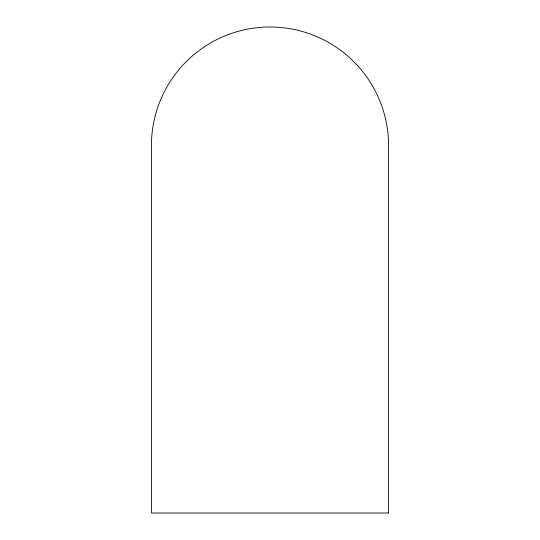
<?xml version="1.0" encoding="UTF-8"?>
<svg xmlns="http://www.w3.org/2000/svg" width="540" height="540" viewBox="0 0 540 540"><rect width="100%" height="100%" fill="white"/><g stroke="black" fill="none" stroke-linecap="round" stroke-linejoin="round"><path stroke-width="0.81" d="M388.577 513L151.423 513L151.423 145.577A118.577 118.577 0 0 1 270 27A118.577 118.577 0 0 1 388.577 145.577L388.577 513"/></g></svg>
